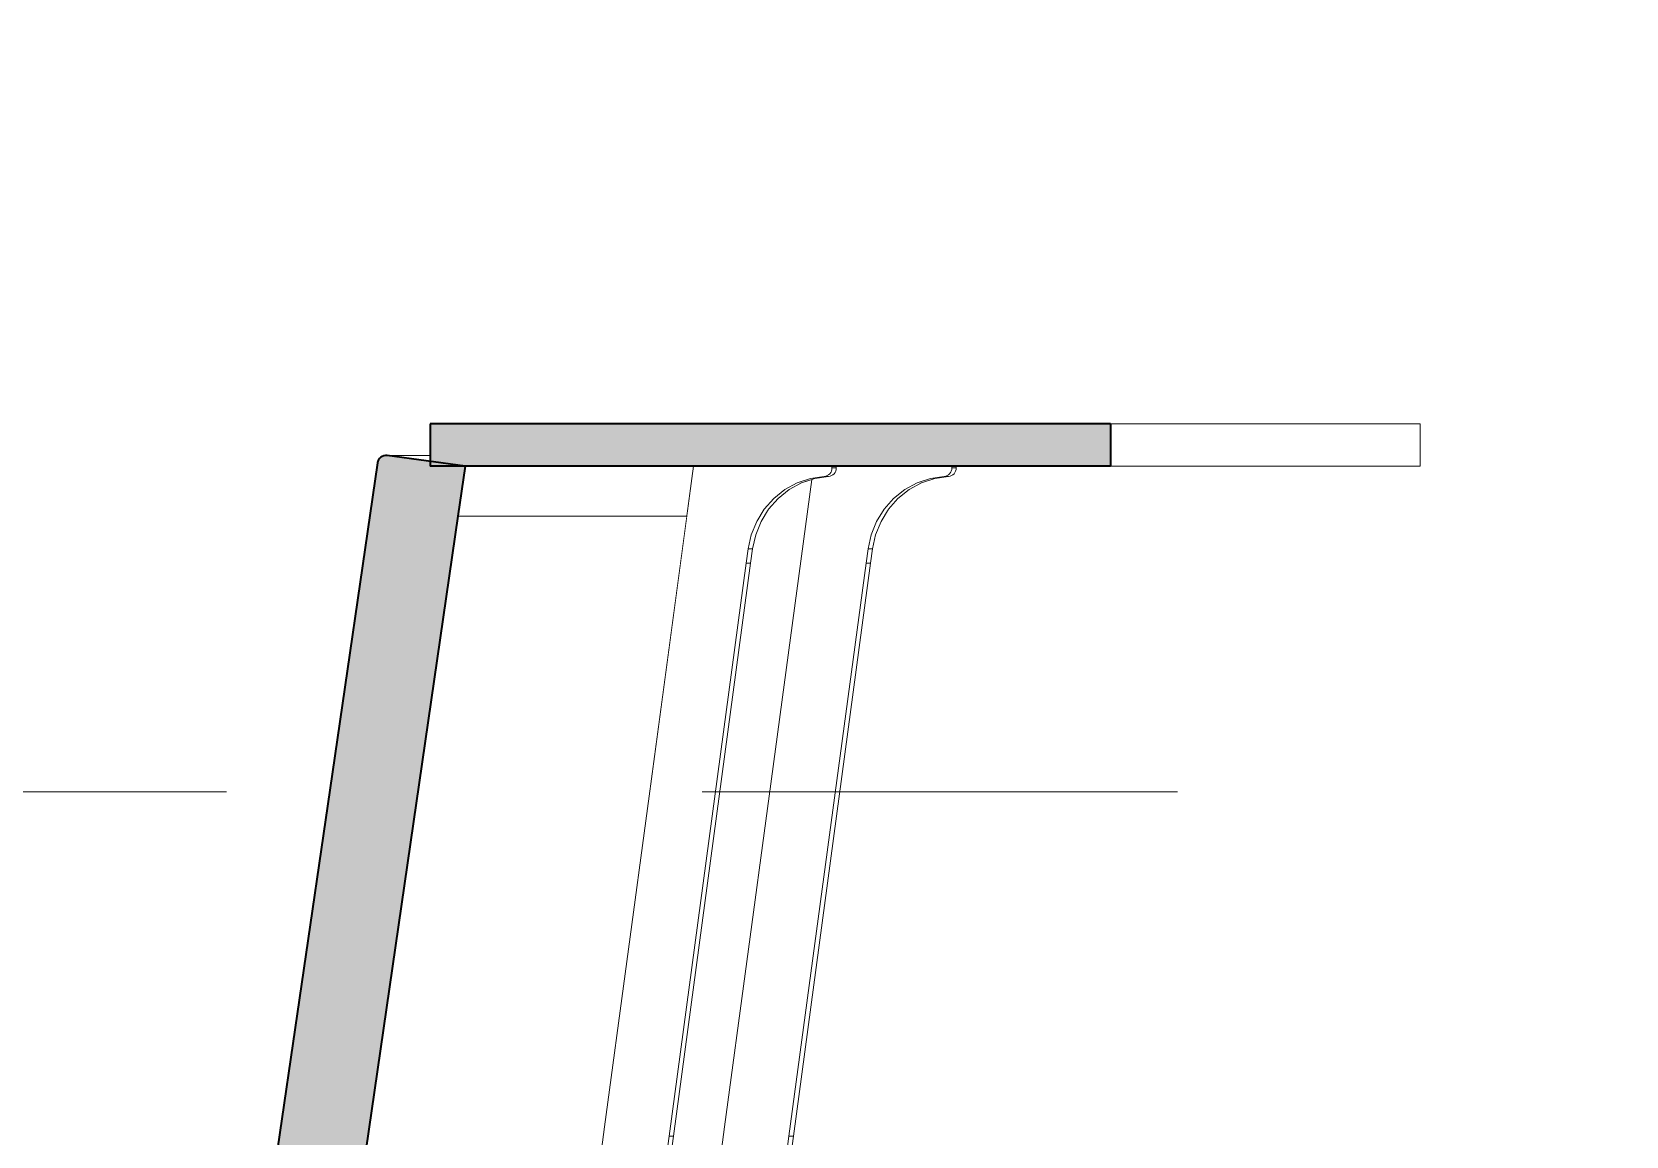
# Model space of a CAD drawing. Header units: millimetres. Extents: x -48147 to 1422273, y -494195 to 18123.
# Drawn here: x 1399780 to 1400727, y -485349 to -484694 of the extents above; entities that cross this region are included whole.
import ezdxf

# ---------------------------------------------------------------- set-up
doc = ezdxf.new("R2010")
doc.units = ezdxf.units.MM
doc.header["$MEASUREMENT"] = 0
doc.linetypes.add('Dashed', pattern=[2822.222233, 1411.111116, -1411.111116])
doc.linetypes.add('Wipeout_Contour', pattern=[1000, 0, -1000])
for name, color, linetype, lineweight, true_color in [('0_Pen_No__105', 7, 'Continuous', 15, 0xa6a6a6), ('New_A-35-M_FFE_Fixed_Pen_No__104', 7, 'Continuous', 15, 0xa6a6a6), ('New_A-35-M_FFE_Fixed_Pen_No__44', 7, 'Continuous', 35, 0x444444)]:
    doc.layers.add(name, color=color, linetype=linetype, lineweight=lineweight, true_color=true_color)
for name, color, linetype in [('A-95-P_Drawing', 7, 'Continuous'), ('New_A-25-M_Wall_Int', 7, 'Continuous'), ('New_A-35-M_FFE_Fixed', 7, 'Continuous')]:
    doc.layers.add(name, color=color, linetype=linetype)
doc.layers.add('New_A-35-M_FFE_Fixed_Pen_No__1', color=7, linetype='Continuous', lineweight=13)

# ---------------------------------------------------------------- blocks, each defined once
blk = doc.blocks.new('Section Elem_178_2', base_point=(1383917.51, -489195.03))
at = {"color": 254, "linetype": 'Wipeout_Contour', "lineweight": 0, "ltscale": 686134718.3128886}
blk.add_wipeout([(1398312.69, -482156.02), (1398312.69, -485602.85), (1398646.03, -485602.85), (1398646.03, -485627.85), (1398370.74, -485627.85), (1398370.74, -485628.94), (1398370.65, -485629.88), (1398370.4, -485630.79), (1398369.98, -485631.63), (1398369.42, -485632.38), (1398368.73, -485633), (1398367.94, -485633.47), (1398367.08, -485633.79), (1398366.18, -485633.93), (1398357.96, -485635.14), (1398350.07, -485637.8), (1398342.73, -485641.81), (1398336.16, -485647.06), (1398330.56, -485653.4), (1398326.09, -485660.64), (1398322.88, -485668.56), (1398321.03, -485676.94), (1398312.69, -485738.81), (1398312.69, -486491.53), (1399069.03, -486491.53), (1399069.03, -486491.28), (1399052.63, -486491.28), (1399052.63, -486490.78), (1398809.63, -486490.78), (1398809.63, -486480.78), (1398833.35, -486480.78), (1398833.35, -486479.78), (1398833.44, -486478.81), (1398833.71, -486477.87), (1398834.16, -486477), (1398834.76, -486476.25), (1398835.49, -486475.62), (1398836.33, -486475.16), (1398837.23, -486474.88), (1398838.18, -486474.78), (1398841.47, -486474.78), (1398851.79, -486473.82), (1398861.77, -486470.98), (1398871.12, -486466.33), (1398875.33, -486463.17), (1398879.81, -486460.05), (1398887.5, -486452.31), (1398893.64, -486443.37), (1398898.04, -486433.52), (1398900.55, -486423.08), (1398913.97, -486330.23), (1398913.97, -486480.78), (1398975.7, -486480.78), (1398975.7, -486479.78), (1398975.79, -486478.81), (1398976.06, -486477.87), (1398976.51, -486477), (1398977.11, -486476.25), (1398977.84, -486475.62), (1398978.68, -486475.16), (1398979.58, -486474.88), (1398980.53, -486474.78), (1398983.82, -486474.78), (1398994.14, -486473.82), (1399004.13, -486470.98), (1399013.47, -486466.33), (1399021.86, -486460.05), (1399029.04, -486452.31), (1399034.77, -486443.37), (1399038.87, -486433.52), (1399041.22, -486423.08), (1399052.63, -486338.43), (1399052.63, -486322.28), (1399054.81, -486322.28), (1399069.03, -486216.78), (1399069.03, -486171.6), (1399067.32, -486168.59), (1399063.63, -486164.29), (1399059.22, -486160.79), (1399054.25, -486158.23), (1399048.9, -486156.7), (1399039.21, -486155.06), (1399029.53, -486153.39), (1399019.85, -486151.68), (1399013.38, -486150.52), (1399013.41, -486151.17), (1399013.84, -486160.89), (1399014.34, -486170.6), (1399014.91, -486180.3), (1399015.54, -486190.01), (1399016.23, -486199.7), (1399016.99, -486209.4), (1399017.82, -486219.08), (1399018.71, -486228.77), (1399018.7, -486229.81), (1399018.49, -486230.82), (1399018.08, -486231.77), (1399017.48, -486232.61), (1399016.73, -486233.31), (1399015.86, -486233.83), (1399014.9, -486234.15), (1399013.9, -486234.26), (1398828.4, -486234.26), (1398828.41, -486185.76), (1398827.92, -486185.76), (1398827.92, -486142.42), (1398824.19, -486141.75), (1398815.14, -486137.29), (1398811.12, -486132.97), (1398810.25, -486132.37), (1398809.55, -486131.28), (1398808.19, -486129.82), (1398807.43, -486127.99), (1398804.74, -486123.83), (1398802.81, -486113.76), (1398804.74, -486103.68), (1398806.58, -486100.84), (1398806.82, -486100.06), (1398808.45, -486097.95), (1398810.25, -486095.15), (1398810.99, -486094.64), (1398813.06, -486091.94), (1398821.66, -486086.61), (1398827.92, -486085.43), (1398827.92, -486041.76), (1398828.43, -486041.76), (1398828.43, -485885.38), (1398819.96, -485809.51), (1398819.81, -485806.81), (1398820.14, -485804.13), (1398820.92, -485801.55), (1398822.13, -485799.16), (1398823.74, -485797.04), (1398825.69, -485795.24), (1398827.93, -485793.84), (1398830.36, -485792.88), (1398865.72, -485782.56), (1398868.59, -485782.03), (1398932.82, -485782.03), (1398936.03, -485773.03), (1398940.63, -485758.09), (1398944.56, -485742.96), (1398947.83, -485727.69), (1398950.42, -485712.3), (1399012.35, -485287.89), (1399012.59, -485286.94), (1399013.01, -485286.05), (1399013.61, -485285.26), (1399014.35, -485284.59), (1399015.22, -485284.08), (1399016.17, -485283.74), (1399017.18, -485283.59), (1399043.62, -485283.59), (1399043.62, -485264.85), (1399625.18, -485264.85), (1399625.18, -485289.85), (1399349.89, -485289.85), (1399349.89, -485290.94), (1399349.8, -485291.88), (1399349.54, -485292.79), (1399349.13, -485293.63), (1399348.57, -485294.37), (1399347.88, -485295), (1399347.09, -485295.47), (1399346.23, -485295.79), (1399345.33, -485295.93), (1399337.11, -485297.14), (1399329.21, -485299.8), (1399321.87, -485303.81), (1399315.31, -485309.06), (1399309.7, -485315.4), (1399305.23, -485322.64), (1399302.03, -485330.56), (1399300.18, -485338.94), (1399190.34, -486153.53), (1400042.19, -486153.53), (1400042.19, -486153.28), (1400025.79, -486153.28), (1400025.79, -486152.78), (1399786.57, -486152.78), (1399786.57, -486142.78), (1399812.49, -486142.78), (1399812.49, -486141.78), (1399812.58, -486140.81), (1399812.86, -486139.87), (1399813.3, -486139), (1399813.91, -486138.25), (1399814.64, -486137.62), (1399815.47, -486137.16), (1399816.38, -486136.88), (1399817.32, -486136.78), (1399820.61, -486136.78), (1399830.93, -486135.82), (1399840.92, -486132.98), (1399850.26, -486128.33), (1399858.65, -486122.05), (1399865.83, -486114.31), (1399871.56, -486105.37), (1399875.67, -486095.52), (1399878.01, -486085.08), (1399903.47, -485896.26), (1399790.01, -485896.26), (1399790.02, -485847.76), (1399789.49, -485847.76), (1399789.49, -485794.43), (1399789.4, -485794.37), (1399788.7, -485793.28), (1399787.34, -485791.82), (1399786.58, -485789.99), (1399783.89, -485785.83), (1399781.95, -485775.76), (1399783.89, -485765.68), (1399785.73, -485762.84), (1399785.97, -485762.06), (1399787.59, -485759.95), (1399789.4, -485757.15), (1399789.49, -485757.08), (1399789.49, -485703.76), (1399790.04, -485703.76), (1399790.04, -485547.38), (1399780.96, -485471.51), (1399780.8, -485468.81), (1399781.15, -485466.13), (1399781.99, -485463.55), (1399783.29, -485461.16), (1399785.01, -485459.04), (1399787.11, -485457.24), (1399789.5, -485455.84), (1399792.11, -485454.88), (1399830.01, -485444.56), (1399833.08, -485444.03), (1399835.05, -485444.03), (1399837.96, -485444.11), (1399840.8, -485444.8), (1399842.03, -485445.38), (1399844.87, -485444.56), (1399847.74, -485444.03), (1399905.98, -485444.03), (1399909.19, -485435.03), (1399913.79, -485420.09), (1399917.72, -485404.96), (1399920.99, -485389.69), (1399923.58, -485374.3), (1399985.51, -484949.89), (1399985.74, -484948.94), (1399986.17, -484948.05), (1399986.77, -484947.26), (1399987.51, -484946.59), (1399988.38, -484946.08), (1399989.33, -484945.74), (1399990.34, -484945.59), (1400016.78, -484945.59), (1400016.78, -484926.85), (1400604.32, -484926.85), (1400604.32, -484951.85), (1400329.03, -484951.85), (1400329.03, -484952.94), (1400328.95, -484953.88), (1400328.69, -484954.79), (1400328.27, -484955.63), (1400327.71, -484956.37), (1400327.02, -484957), (1400326.24, -484957.47), (1400325.37, -484957.79), (1400324.47, -484957.93), (1400316.25, -484959.14), (1400308.36, -484961.8), (1400301.02, -484965.81), (1400294.45, -484971.06), (1400288.85, -484977.4), (1400284.38, -484984.64), (1400281.17, -484992.56), (1400279.32, -485000.94), (1400169.48, -485815.53), (1401015.35, -485815.53), (1401015.35, -485815.28), (1400998.95, -485815.28), (1400998.95, -485814.78), (1400765.72, -485814.78), (1400765.72, -485804.78), (1400791.64, -485804.78), (1400791.64, -485803.78), (1400791.73, -485802.81), (1400792, -485801.87), (1400792.45, -485801), (1400793.05, -485800.25), (1400793.78, -485799.62), (1400794.62, -485799.16), (1400795.52, -485798.88), (1400796.47, -485798.78), (1400799.76, -485798.78), (1400810.08, -485797.82), (1400820.07, -485794.98), (1400829.41, -485790.33), (1400837.8, -485784.05), (1400844.98, -485776.31), (1400850.71, -485767.37), (1400854.81, -485757.52), (1400857.16, -485747.08), (1400882.62, -485558.26), (1400763.17, -485558.26), (1400763.18, -485509.76), (1400762.65, -485509.76), (1400762.65, -485445.84), (1400761.1, -485437.76), (1400762.65, -485429.67), (1400762.65, -485365.76), (1400763.2, -485365.76), (1400763.2, -485209.38), (1400754.12, -485133.51), (1400753.96, -485130.81), (1400754.31, -485128.13), (1400755.15, -485125.55), (1400756.45, -485123.16), (1400758.17, -485121.04), (1400760.27, -485119.24), (1400762.66, -485117.84), (1400765.27, -485116.88), (1400803.17, -485106.56), (1400806.24, -485106.03), (1400814.2, -485106.03), (1400817.11, -485106.11), (1400819.95, -485106.8), (1400821.18, -485107.38), (1400824.01, -485106.56), (1400826.88, -485106.03), (1400879.14, -485106.03), (1400882.35, -485097.03), (1400886.94, -485082.09), (1400890.88, -485066.96), (1400894.15, -485051.69), (1400896.74, -485036.3), (1400958.67, -484611.89), (1400958.9, -484610.94), (1400959.33, -484610.05), (1400959.93, -484609.26), (1400960.67, -484608.59), (1400961.54, -484608.08), (1400962.49, -484607.74), (1400963.49, -484607.59), (1400989.94, -484607.59), (1400989.94, -484588.85), (1401583.47, -484588.85), (1401583.47, -484613.85), (1401308.18, -484613.85), (1401308.18, -484614.94), (1401308.09, -484615.88), (1401307.84, -484616.79), (1401307.42, -484617.63), (1401306.86, -484618.38), (1401306.17, -484619), (1401305.38, -484619.47), (1401304.52, -484619.79), (1401303.62, -484619.93), (1401295.4, -484621.14), (1401287.5, -484623.8), (1401280.17, -484627.81), (1401273.6, -484633.06), (1401268, -484639.4), (1401263.52, -484646.64), (1401260.32, -484654.56), (1401258.47, -484662.94), (1401148.63, -485477.53), (1401988.51, -485477.53), (1401988.51, -485477.28), (1401744.99, -485477.28), (1401744.99, -485467.28), (1401770.78, -485467.28), (1401770.78, -485466.28), (1401770.87, -485465.31), (1401771.15, -485464.37), (1401771.6, -485463.5), (1401772.2, -485462.75), (1401772.93, -485462.12), (1401773.76, -485461.66), (1401774.67, -485461.38), (1401775.61, -485461.28), (1401778.9, -485461.28), (1401789.22, -485460.32), (1401799.21, -485457.48), (1401808.55, -485452.83), (1401816.94, -485446.55), (1401824.12, -485438.81), (1401829.85, -485429.87), (1401833.96, -485420.02), (1401836.3, -485409.58), (1401861.76, -485220.76), (1401736.33, -485220.76), (1401736.34, -485172.26), (1401735.81, -485172.26), (1401735.81, -485028.26), (1401736.36, -485028.26), (1401736.36, -484871.88), (1401727.28, -484796.01), (1401727.12, -484793.31), (1401727.47, -484790.63), (1401728.31, -484788.05), (1401729.61, -484785.66), (1401731.33, -484783.54), (1401733.43, -484781.74), (1401735.82, -484780.34), (1401738.43, -484779.38), (1401776.33, -484769.05), (1401779.4, -484768.53), (1401793.34, -484768.53), (1401796.26, -484768.61), (1401799.09, -484769.3), (1401800.32, -484769.88), (1401803.16, -484769.05), (1401806.03, -484768.53), (1401852.71, -484768.53), (1401855.87, -484759.62), (1401860.46, -484744.67), (1401864.38, -484729.55), (1401867.64, -484714.28), (1401870.22, -484698.88), (1401874.23, -484671.23), (1401874.25, -484671.23), (1401879.3, -484636.29), (1401879.57, -484635.32), (1401880.02, -484634.42), (1401880.65, -484633.63), (1401881.42, -484632.96), (1401882.32, -484632.46), (1401883.3, -484632.13), (1401884.33, -484632), (1402039.93, -484632), (1402040.9, -484632.06), (1402083.95, -484638.28), (1402102.05, -484638.28), (1402106.15, -484638.74), (1402110.06, -484640.08), (1402113.6, -484642.25), (1402116.63, -484645.15), (1402118.98, -484648.65), (1402120.57, -484652.59), (1402121.32, -484656.78), (1402121.18, -484661.05), (1402055.92, -485145.03), (1402222.11, -485145.03), (1402222.11, -485144.53), (1402422.11, -485144.53), (1402422.11, -485145.03), (1402672.11, -485145.03), (1402672.11, -482687.03), (1403748.83, -482687.03), (1403748.83, -481849.43), (1398312.69, -481849.43), (1398312.69, -482067.5), (1402542.21, -481857.68), (1402703.38, -481859.82), (1402707.53, -481859.91), (1402709.67, -481860.41), (1402713.34, -481934.3), (1402709.24, -481935.11), (1402699.04, -481936.19), (1402683.03, -481937.53), (1402661.71, -481939.07), (1402635.73, -481940.78), (1402605.87, -481942.59), (1402573.04, -481944.46), (1402538.24, -481946.33), (1402514, -481947.55)], dxfattribs=at).dxf.layer = 'New_A-25-M_Wall_Int'
blk = doc.blocks.new('Section Elem_310_2', base_point=(1383917.51, -489195.03))
at = {"color": 254, "linetype": 'Wipeout_Contour', "lineweight": 0, "ltscale": 5928374.142610693}
blk.add_wipeout([(1400420.54, -484926.85), (1400420.54, -484951.85), (1400604.32, -484951.85), (1400604.32, -484926.85)], dxfattribs=at).dxf.layer = 'New_A-35-M_FFE_Fixed'
at = {"color": 254, "linetype": 'Wipeout_Contour', "lineweight": 0, "ltscale": 5926459.849196205}
blk.add_wipeout([(1399990.34, -484945.59), (1399991.35, -484945.63), (1400016.78, -484945.63), (1400016.78, -484945.59)], dxfattribs=at).dxf.layer = 'New_A-35-M_FFE_Fixed'
at = {"color": 254, "linetype": 'Wipeout_Contour', "lineweight": 0, "ltscale": 5927425.813397837}
blk.add_wipeout([(1400255.18, -484953.88), (1400254.93, -484954.79), (1400257.51, -484954.79), (1400257.77, -484953.88)], dxfattribs=at).dxf.layer = 'New_A-35-M_FFE_Fixed'
at = {"color": 254, "linetype": 'Wipeout_Contour', "lineweight": 0, "ltscale": 5927693.111661915}
blk.add_wipeout([(1400329.03, -484952.94), (1400329.03, -484951.85), (1400326.44, -484951.85), (1400326.44, -484952.94)], dxfattribs=at).dxf.layer = 'New_A-35-M_FFE_Fixed'
at = {"color": 254, "linetype": 'Wipeout_Contour', "lineweight": 0, "ltscale": 5927668.38093161}
blk.add_wipeout([(1400316.25, -484959.14), (1400324.47, -484957.93), (1400321.88, -484957.93), (1400313.67, -484959.14)], dxfattribs=at).dxf.layer = 'New_A-35-M_FFE_Fixed'
at = {"color": 254, "linetype": 'Wipeout_Contour', "lineweight": 0, "ltscale": 5927595.810750764}
blk.add_wipeout([(1400294.45, -484971.06), (1400301.02, -484965.81), (1400298.43, -484965.81), (1400291.86, -484971.06)], dxfattribs=at).dxf.layer = 'New_A-35-M_FFE_Fixed'
at = {"color": 254, "linetype": 'Wipeout_Contour', "lineweight": 0, "ltscale": 5927301.228684627}
blk.add_wipeout([(1400215.09, -484977.4), (1400210.62, -484984.64), (1400213.2, -484984.64), (1400217.67, -484977.4)], dxfattribs=at).dxf.layer = 'New_A-35-M_FFE_Fixed'
at = {"color": 254, "linetype": 'Wipeout_Contour', "lineweight": 0, "ltscale": 5927565.665096398}
blk.add_wipeout([(1400281.17, -484992.56), (1400284.38, -484984.64), (1400281.79, -484984.64), (1400278.58, -484992.56)], dxfattribs=at).dxf.layer = 'New_A-35-M_FFE_Fixed'
at = {"color": 254, "linetype": 'Wipeout_Contour', "lineweight": 0, "ltscale": 5927303.118712869}
blk.add_wipeout([(1400208.15, -485000.94), (1400205.56, -485000.94), (1400204.42, -485009.38), (1400207.01, -485009.38)], dxfattribs=at).dxf.layer = 'New_A-35-M_FFE_Fixed'
at = {"color": 254, "linetype": 'Wipeout_Contour', "lineweight": 0, "ltscale": 5927572.139009256}
blk.add_wipeout([(1400278.18, -485009.38), (1400279.32, -485000.94), (1400276.73, -485000.94), (1400275.6, -485009.38)], dxfattribs=at).dxf.layer = 'New_A-35-M_FFE_Fixed'
at = {"layer": 'New_A-35-M_FFE_Fixed_Pen_No__1', "linetype": 'Continuous'}
for p, q in [((1400604.32, -484926.85), (1400420.54, -484926.85)), ((1400604.32, -484926.85), (1400604.32, -484951.85)), ((1400604.32, -484951.85), (1400420.54, -484951.85))]:
    blk.add_line(p, q, dxfattribs=at)
at = {"layer": 'New_A-35-M_FFE_Fixed_Pen_No__44', "linetype": 'Continuous'}
for q in [(1400016.78, -484926.85), (1400420.54, -484951.85)]:
    blk.add_line((1400420.54, -484926.85), q, dxfattribs=at)
at = {"color": 254, "linetype": 'Wipeout_Contour', "lineweight": 0, "ltscale": 5927424.876551311}
blk.add_wipeout([(1400253.95, -484956.38), (1400256.54, -484956.38), (1400257.1, -484955.63), (1400254.51, -484955.63)], dxfattribs=at).dxf.layer = 'New_A-35-M_FFE_Fixed'
at = {"color": 254, "linetype": 'Wipeout_Contour', "lineweight": 0, "ltscale": 5927616.030496259}
blk.add_wipeout([(1400301.02, -484965.81), (1400308.36, -484961.8), (1400305.77, -484961.8), (1400298.43, -484965.81)], dxfattribs=at).dxf.layer = 'New_A-35-M_FFE_Fixed'
at = {"color": 254, "linetype": 'Wipeout_Contour', "lineweight": 0, "ltscale": 5927684.729876678}
blk.add_wipeout([(1400324.47, -484957.93), (1400325.37, -484957.79), (1400322.79, -484957.79), (1400321.88, -484957.93)], dxfattribs=at).dxf.layer = 'New_A-35-M_FFE_Fixed'
at = {"color": 254, "linetype": 'Wipeout_Contour', "lineweight": 0, "ltscale": 5927311.376644896}
blk.add_wipeout([(1400220.69, -484971.06), (1400215.09, -484977.4), (1400217.67, -484977.4), (1400223.28, -484971.06)], dxfattribs=at).dxf.layer = 'New_A-35-M_FFE_Fixed'
at = {"color": 254, "linetype": 'Wipeout_Contour', "lineweight": 0, "ltscale": 5927580.399044465}
blk.add_wipeout([(1400288.85, -484977.4), (1400294.45, -484971.06), (1400291.86, -484971.06), (1400286.26, -484977.4)], dxfattribs=at).dxf.layer = 'New_A-35-M_FFE_Fixed'
at = {"color": 254, "linetype": 'Wipeout_Contour', "lineweight": 0, "ltscale": 5927296.643733374}
blk.add_wipeout([(1400210.62, -484984.64), (1400207.41, -484992.56), (1400210, -484992.56), (1400213.2, -484984.64)], dxfattribs=at).dxf.layer = 'New_A-35-M_FFE_Fixed'
at = {"color": 254, "linetype": 'Wipeout_Contour', "lineweight": 0, "ltscale": 5927566.778042195}
blk.add_wipeout([(1400281.17, -484992.56), (1400278.58, -484992.56), (1400276.73, -485000.94), (1400279.32, -485000.94)], dxfattribs=at).dxf.layer = 'New_A-35-M_FFE_Fixed'
at = {"color": 254, "linetype": 'Wipeout_Contour', "lineweight": 0, "ltscale": 5927442.499275418}
blk.add_wipeout([(1400158.57, -485349.39), (1400161.16, -485349.39), (1400207.01, -485009.38), (1400204.42, -485009.38)], dxfattribs=at).dxf.layer = 'New_A-35-M_FFE_Fixed'
at = {"color": 254, "linetype": 'Wipeout_Contour', "lineweight": 0, "ltscale": 5927418.741171517}
blk.add_wipeout([(1400252.47, -484957.47), (1400251.61, -484957.79), (1400254.2, -484957.79), (1400255.06, -484957.47)], dxfattribs=at).dxf.layer = 'New_A-35-M_FFE_Fixed'
at = {"color": 254, "linetype": 'Wipeout_Contour', "lineweight": 0, "ltscale": 5927640.46107774}
blk.add_wipeout([(1400308.36, -484961.8), (1400316.25, -484959.14), (1400313.67, -484959.14), (1400305.77, -484961.8)], dxfattribs=at).dxf.layer = 'New_A-35-M_FFE_Fixed'
at = {"color": 254, "linetype": 'Wipeout_Contour', "lineweight": 0, "ltscale": 5927694.711627634}
blk.add_wipeout([(1400328.27, -484955.63), (1400328.69, -484954.79), (1400326.1, -484954.79), (1400325.69, -484955.63)], dxfattribs=at).dxf.layer = 'New_A-35-M_FFE_Fixed'
at = {"color": 254, "linetype": 'Wipeout_Contour', "lineweight": 0, "ltscale": 5927326.787881513}
blk.add_wipeout([(1400227.26, -484965.81), (1400220.69, -484971.06), (1400223.28, -484971.06), (1400229.84, -484965.81)], dxfattribs=at).dxf.layer = 'New_A-35-M_FFE_Fixed'
at = {"color": 254, "linetype": 'Wipeout_Contour', "lineweight": 0, "ltscale": 5927570.250577087}
blk.add_wipeout([(1400284.38, -484984.64), (1400288.85, -484977.4), (1400286.26, -484977.4), (1400281.79, -484984.64)], dxfattribs=at).dxf.layer = 'New_A-35-M_FFE_Fixed'
at = {"color": 254, "linetype": 'Wipeout_Contour', "lineweight": 0, "ltscale": 5927297.757215527}
blk.add_wipeout([(1400205.56, -485000.94), (1400208.15, -485000.94), (1400210, -484992.56), (1400207.41, -484992.56)], dxfattribs=at).dxf.layer = 'New_A-35-M_FFE_Fixed'
at = {"color": 254, "linetype": 'Wipeout_Contour', "lineweight": 0, "ltscale": 5927421.34022736}
blk.add_wipeout([(1400253.26, -484957), (1400252.47, -484957.47), (1400255.06, -484957.47), (1400255.85, -484957)], dxfattribs=at).dxf.layer = 'New_A-35-M_FFE_Fixed'
at = {"color": 254, "linetype": 'Wipeout_Contour', "lineweight": 0, "ltscale": 5927693.900781664}
blk.add_wipeout([(1400327.71, -484956.38), (1400328.27, -484955.63), (1400325.69, -484955.63), (1400325.12, -484956.38)], dxfattribs=at).dxf.layer = 'New_A-35-M_FFE_Fixed'
at = {"color": 254, "linetype": 'Wipeout_Contour', "lineweight": 0, "ltscale": 5927415.705819878}
blk.add_wipeout([(1400254.2, -484957.79), (1400251.61, -484957.79), (1400250.71, -484957.93), (1400253.3, -484957.93)], dxfattribs=at).dxf.layer = 'New_A-35-M_FFE_Fixed'
at = {"color": 254, "linetype": 'Wipeout_Contour', "lineweight": 0, "ltscale": 5927690.364356382}
blk.add_wipeout([(1400326.24, -484957.47), (1400327.02, -484957), (1400324.44, -484957), (1400323.65, -484957.47)], dxfattribs=at).dxf.layer = 'New_A-35-M_FFE_Fixed'
at = {"color": 254, "linetype": 'Wipeout_Contour', "lineweight": 0, "ltscale": 5927399.357008867}
blk.add_wipeout([(1400242.49, -484959.14), (1400245.08, -484959.14), (1400253.3, -484957.93), (1400250.71, -484957.93)], dxfattribs=at).dxf.layer = 'New_A-35-M_FFE_Fixed'
at = {"color": 254, "linetype": 'Wipeout_Contour', "lineweight": 0, "ltscale": 5927687.76526003}
blk.add_wipeout([(1400325.37, -484957.79), (1400326.24, -484957.47), (1400323.65, -484957.47), (1400322.79, -484957.79)], dxfattribs=at).dxf.layer = 'New_A-35-M_FFE_Fixed'
at = {"color": 254, "linetype": 'Wipeout_Contour', "lineweight": 0, "ltscale": 5927371.437435526}
blk.add_wipeout([(1400242.49, -484959.14), (1400234.6, -484961.8), (1400237.18, -484961.8), (1400245.08, -484959.14)], dxfattribs=at).dxf.layer = 'New_A-35-M_FFE_Fixed'
at = {"color": 254, "linetype": 'Wipeout_Contour', "lineweight": 0, "ltscale": 5927425.687340068}
blk.add_wipeout([(1400254.93, -484954.79), (1400254.51, -484955.63), (1400257.1, -484955.63), (1400257.51, -484954.79)], dxfattribs=at).dxf.layer = 'New_A-35-M_FFE_Fixed'
at = {"color": 254, "linetype": 'Wipeout_Contour', "lineweight": 0, "ltscale": 5927692.434206873}
blk.add_wipeout([(1400327.02, -484957), (1400327.71, -484956.38), (1400325.12, -484956.38), (1400324.44, -484957)], dxfattribs=at).dxf.layer = 'New_A-35-M_FFE_Fixed'
at = {"color": 254, "linetype": 'Wipeout_Contour', "lineweight": 0, "ltscale": 5927694.274620987}
blk.add_wipeout([(1400328.95, -484953.88), (1400329.03, -484952.94), (1400326.44, -484952.94), (1400326.36, -484953.88)], dxfattribs=at).dxf.layer = 'New_A-35-M_FFE_Fixed'
at = {"color": 254, "linetype": 'Wipeout_Contour', "lineweight": 0, "ltscale": 5927347.007208686}
blk.add_wipeout([(1400234.6, -484961.8), (1400227.26, -484965.81), (1400229.84, -484965.81), (1400237.18, -484961.8)], dxfattribs=at).dxf.layer = 'New_A-35-M_FFE_Fixed'
at = {"color": 254, "linetype": 'Wipeout_Contour', "lineweight": 0, "ltscale": 5927423.410029999}
blk.add_wipeout([(1400253.95, -484956.38), (1400253.26, -484957), (1400255.85, -484957), (1400256.54, -484956.38)], dxfattribs=at).dxf.layer = 'New_A-35-M_FFE_Fixed'
at = {"color": 254, "linetype": 'Wipeout_Contour', "lineweight": 0, "ltscale": 5927425.250216099}
blk.add_wipeout([(1400255.27, -484952.94), (1400255.18, -484953.88), (1400257.77, -484953.88), (1400257.86, -484952.94)], dxfattribs=at).dxf.layer = 'New_A-35-M_FFE_Fixed'
at = {"color": 254, "linetype": 'Wipeout_Contour', "lineweight": 0, "ltscale": 5927694.837744291}
blk.add_wipeout([(1400328.69, -484954.79), (1400328.95, -484953.88), (1400326.36, -484953.88), (1400326.1, -484954.79)], dxfattribs=at).dxf.layer = 'New_A-35-M_FFE_Fixed'
at = {"color": 254, "linetype": 'Wipeout_Contour', "lineweight": 0, "ltscale": 5927424.087195951}
blk.add_wipeout([(1400255.27, -484951.85), (1400255.27, -484952.94), (1400257.86, -484952.94), (1400257.86, -484951.85)], dxfattribs=at).dxf.layer = 'New_A-35-M_FFE_Fixed'
at = {"color": 254, "linetype": 'Wipeout_Contour', "lineweight": 0, "ltscale": 81503335.14309503}
blk.add_wipeout([(1399991.31, -485754.01), (1399991.32, -485757.67), (1399991.33, -485761.26), (1399991.36, -485764.88), (1399991.39, -485768.51), (1399991.43, -485772.13), (1399991.49, -485775.76), (1399991.57, -485780.44), (1399991.66, -485785.11), (1399991.77, -485789.79), (1399991.9, -485794.47), (1399992.04, -485799.15), (1399992.19, -485803.82), (1399992.37, -485808.5), (1399992.53, -485812.52), (1399999, -485813.68), (1400008.67, -485815.39), (1400018.35, -485817.06), (1400028.04, -485818.7), (1400033.4, -485820.23), (1400038.37, -485822.79), (1400042.19, -485825.82), (1400042.19, -485815.53), (1400095.72, -485815.53), (1400205.56, -485000.94), (1400207.41, -484992.56), (1400210.62, -484984.64), (1400215.09, -484977.4), (1400220.69, -484971.06), (1400227.26, -484965.81), (1400234.6, -484961.8), (1400242.49, -484959.14), (1400250.71, -484957.93), (1400251.61, -484957.79), (1400252.47, -484957.47), (1400253.26, -484957), (1400253.95, -484956.38), (1400254.51, -484955.63), (1400254.93, -484954.79), (1400255.18, -484953.88), (1400255.27, -484952.94), (1400255.27, -484951.85), (1400173.19, -484951.85), (1400169.16, -484981.57), (1400069.47, -485720.9), (1400068.29, -485726.13), (1400066.24, -485731.05), (1400063.38, -485735.52), (1400059.79, -485739.39), (1400055.59, -485742.53), (1400050.92, -485744.85), (1400045.93, -485746.28), (1400040.77, -485746.76), (1399991.32, -485746.76), (1399991.31, -485750.38)], dxfattribs=at).dxf.layer = 'New_A-35-M_FFE_Fixed'
at = {"color": 254, "linetype": 'Wipeout_Contour', "lineweight": 0, "ltscale": 4444858.155282236}
blk.add_wipeout([(1399991.35, -484945.63), (1400016.78, -484949.06), (1400016.78, -484945.63)], dxfattribs=at).dxf.layer = 'New_A-35-M_FFE_Fixed'
at = {"color": 254, "linetype": 'Wipeout_Contour', "lineweight": 0, "ltscale": 5926863.374557111}
blk.add_wipeout([(1400037.49, -484951.85), (1400033.2, -484981.57), (1400169.16, -484981.57), (1400173.19, -484951.85)], dxfattribs=at).dxf.layer = 'New_A-35-M_FFE_Fixed'
at = {"color": 254, "linetype": 'Wipeout_Contour', "lineweight": 0, "ltscale": 5927711.508733184}
blk.add_wipeout([(1400278.18, -485009.38), (1400275.6, -485009.38), (1400229.75, -485349.39), (1400232.34, -485349.39)], dxfattribs=at).dxf.layer = 'New_A-35-M_FFE_Fixed'
at = {"color": 254, "linetype": 'Wipeout_Contour', "lineweight": 0, "ltscale": 5927765.213624547}
blk.add_wipeout([(1400158.57, -485349.39), (1400095.72, -485815.53), (1400098.31, -485815.53), (1400161.16, -485349.39)], dxfattribs=at).dxf.layer = 'New_A-35-M_FFE_Fixed'
at = {"layer": 'New_A-35-M_FFE_Fixed_Pen_No__1', "linetype": 'Continuous'}
for p, q in [((1399990.34, -484945.59), (1400016.78, -484945.59)), ((1399991.35, -484945.63), (1400016.78, -484945.63))]:
    blk.add_line(p, q, dxfattribs=at)
at = {"layer": 'New_A-35-M_FFE_Fixed_Pen_No__44', "linetype": 'Continuous'}
blk.add_line((1400016.78, -484926.85), (1400016.78, -484951.85), dxfattribs=at)
at = {"color": 254, "linetype": 'Wipeout_Contour', "lineweight": 0, "ltscale": 13336045.39728511}
blk.add_wipeout([(1399950.84, -485551.42), (1399976.49, -485373.93), (1399976.49, -485491.65), (1399976.49, -485663.24), (1399968.73, -485720.83), (1400069.48, -485720.83), (1400169.16, -484981.57), (1400033.2, -484981.57), (1399957.17, -485504.71)], dxfattribs=at).dxf.layer = 'New_A-35-M_FFE_Fixed'
at = {"layer": 'New_A-35-M_FFE_Fixed_Pen_No__104', "linetype": 'Continuous'}
blk.add_hatch(color=256, dxfattribs=at).paths.add_polyline_path([(1399957.17, -485504.71), (1400033.2, -484981.57), (1400037.49, -484951.85), (1399991.35, -484945.63), (1399990.34, -484945.59), (1399989.33, -484945.74), (1399988.38, -484946.08), (1399987.51, -484946.59), (1399986.77, -484947.26), (1399986.17, -484948.05), (1399985.74, -484948.94), (1399985.51, -484949.89), (1399957.17, -485144.09)])
at = {"layer": 'New_A-35-M_FFE_Fixed_Pen_No__44', "linetype": 'Continuous', "flags": 128}
for points in [[(1400037.49, -484951.85), (1399991.35, -484945.63), (1399990.34, -484945.59), (1399989.33, -484945.74), (1399988.38, -484946.08), (1399987.51, -484946.59), (1399986.77, -484947.26), (1399986.17, -484948.05), (1399985.74, -484948.94), (1399985.51, -484949.89), (1399957.17, -485144.08)], [(1400037.49, -484951.85), (1400033.2, -484981.57), (1399957.17, -485504.71)]]:
    blk.add_lwpolyline(points, dxfattribs=at)
at = {"color": 254, "linetype": 'Wipeout_Contour', "lineweight": 0, "ltscale": 48902560.73113633}
blk.add_wipeout([(1400127.88, -485815.53), (1400166.89, -485815.53), (1400276.73, -485000.94), (1400278.58, -484992.56), (1400281.79, -484984.64), (1400286.26, -484977.4), (1400291.86, -484971.06), (1400298.43, -484965.81), (1400305.77, -484961.8), (1400313.67, -484959.14), (1400321.88, -484957.93), (1400322.79, -484957.79), (1400323.65, -484957.47), (1400324.44, -484957), (1400325.12, -484956.38), (1400325.69, -484955.63), (1400326.1, -484954.79), (1400326.36, -484953.88), (1400326.44, -484952.94), (1400326.44, -484951.85), (1400257.86, -484951.85), (1400257.86, -484952.94), (1400257.77, -484953.88), (1400257.51, -484954.79), (1400257.1, -484955.63), (1400256.54, -484956.38), (1400255.85, -484957), (1400255.06, -484957.47), (1400254.2, -484957.79), (1400253.3, -484957.93), (1400245.08, -484959.14), (1400243.28, -484959.75), (1400242.06, -484968.79)], dxfattribs=at).dxf.layer = 'New_A-35-M_FFE_Fixed'
at = {"layer": 'New_A-35-M_FFE_Fixed_Pen_No__104', "linetype": 'Continuous'}
blk.add_hatch(color=256, dxfattribs=at).paths.add_polyline_path([(1400420.54, -484951.85), (1400420.54, -484926.85), (1400016.78, -484926.85), (1400016.78, -484951.85)])
at = {"layer": 'New_A-35-M_FFE_Fixed_Pen_No__1', "linetype": 'Continuous'}
for p, q in [((1400255.18, -484953.88), (1400254.93, -484954.79)), ((1400255.27, -484952.94), (1400255.18, -484953.88)), ((1400255.27, -484951.85), (1400255.27, -484952.94)), ((1400255.27, -484952.94), (1400257.86, -484952.94)), ((1400257.77, -484953.88), (1400257.51, -484954.79)), ((1400257.86, -484952.94), (1400257.77, -484953.88)), ((1400257.86, -484951.85), (1400257.86, -484952.94)), ((1400326.1, -484954.79), (1400326.36, -484953.88)), ((1400326.36, -484953.88), (1400326.44, -484952.94)), ((1400326.44, -484952.94), (1400326.44, -484951.85)), ((1400329.03, -484952.94), (1400326.44, -484952.94)), ((1400328.69, -484954.79), (1400328.95, -484953.88)), ((1400328.95, -484953.88), (1400329.03, -484952.94)), ((1400329.03, -484952.94), (1400329.03, -484951.85)), ((1400251.61, -484957.79), (1400250.71, -484957.93)), ((1400250.71, -484957.93), (1400253.3, -484957.93)), ((1400252.47, -484957.47), (1400251.61, -484957.79)), ((1400253.26, -484957), (1400252.47, -484957.47)), ((1400253.95, -484956.38), (1400253.26, -484957)), ((1400254.2, -484957.79), (1400253.3, -484957.93)), ((1400254.51, -484955.63), (1400253.95, -484956.38)), ((1400255.06, -484957.47), (1400254.2, -484957.79)), ((1400254.93, -484954.79), (1400254.51, -484955.63)), ((1400255.85, -484957), (1400255.06, -484957.47)), ((1400256.54, -484956.38), (1400255.85, -484957)), ((1400257.1, -484955.63), (1400256.54, -484956.38)), ((1400257.51, -484954.79), (1400257.1, -484955.63)), ((1400298.43, -484965.81), (1400305.77, -484961.8)), ((1400301.02, -484965.81), (1400308.36, -484961.8)), ((1400305.77, -484961.8), (1400313.67, -484959.14)), ((1400308.36, -484961.8), (1400316.25, -484959.14)), ((1400313.67, -484959.14), (1400321.88, -484957.93)), ((1400316.25, -484959.14), (1400324.47, -484957.93)), ((1400321.88, -484957.93), (1400322.79, -484957.79)), ((1400324.47, -484957.93), (1400321.88, -484957.93)), ((1400322.79, -484957.79), (1400323.65, -484957.47)), ((1400323.65, -484957.47), (1400324.44, -484957)), ((1400324.44, -484957), (1400325.12, -484956.38)), ((1400324.47, -484957.93), (1400325.37, -484957.79)), ((1400325.12, -484956.38), (1400325.69, -484955.63)), ((1400325.37, -484957.79), (1400326.24, -484957.47)), ((1400325.69, -484955.63), (1400326.1, -484954.79)), ((1400326.24, -484957.47), (1400327.02, -484957)), ((1400327.02, -484957), (1400327.71, -484956.38)), ((1400327.71, -484956.38), (1400328.27, -484955.63)), ((1400328.27, -484955.63), (1400328.69, -484954.79)), ((1400286.26, -484977.4), (1400291.86, -484971.06)), ((1400288.85, -484977.4), (1400294.45, -484971.06)), ((1400291.86, -484971.06), (1400298.43, -484965.81)), ((1400294.45, -484971.06), (1400301.02, -484965.81)), ((1400281.79, -484984.64), (1400286.26, -484977.4)), ((1400284.38, -484984.64), (1400288.85, -484977.4)), ((1400278.58, -484992.56), (1400281.79, -484984.64)), ((1400281.17, -484992.56), (1400284.38, -484984.64)), ((1400275.6, -485009.38), (1400276.73, -485000.94)), ((1400276.73, -485000.94), (1400278.58, -484992.56)), ((1400279.32, -485000.94), (1400276.73, -485000.94)), ((1400278.18, -485009.38), (1400279.32, -485000.94)), ((1400279.32, -485000.94), (1400281.17, -484992.56)), ((1400278.18, -485009.38), (1400275.6, -485009.38))]:
    blk.add_line(p, q, dxfattribs=at)
at = {"layer": 'New_A-35-M_FFE_Fixed_Pen_No__44', "linetype": 'Continuous'}
blk.add_line((1400420.54, -484951.85), (1400016.78, -484951.85), dxfattribs=at)
at = {"color": 254, "linetype": 'Wipeout_Contour', "lineweight": 0, "ltscale": 16300469.56142042}
blk.add_wipeout([(1400111.07, -485720.9), (1400140.64, -485720.9), (1400242.06, -484968.79), (1400243.28, -484959.75), (1400237.18, -484961.8), (1400229.84, -484965.81), (1400223.28, -484971.06), (1400217.67, -484977.4), (1400213.2, -484984.64), (1400210, -484992.56), (1400208.15, -485000.94)], dxfattribs=at).dxf.layer = 'New_A-35-M_FFE_Fixed'
at = {"layer": 'New_A-35-M_FFE_Fixed_Pen_No__1', "linetype": 'Continuous'}
for p, q in [((1400172.16, -484959.28), (1400173.17, -484951.85)), ((1400146.76, -485147.7), (1400172.16, -484959.28)), ((1400243.28, -484959.75), (1400217.93, -485147.7)), ((1400234.6, -484961.8), (1400227.26, -484965.81)), ((1400237.18, -484961.8), (1400229.84, -484965.81)), ((1400242.49, -484959.14), (1400234.6, -484961.8)), ((1400245.08, -484959.14), (1400237.18, -484961.8)), ((1400250.71, -484957.93), (1400242.49, -484959.14)), ((1400253.3, -484957.93), (1400245.08, -484959.14)), ((1400220.69, -484971.06), (1400215.09, -484977.4)), ((1400223.28, -484971.06), (1400217.67, -484977.4)), ((1400227.26, -484965.81), (1400220.69, -484971.06)), ((1400229.84, -484965.81), (1400223.28, -484971.06)), ((1400033.2, -484981.57), (1400169.17, -484981.57)), ((1400215.09, -484977.4), (1400210.62, -484984.64)), ((1400217.67, -484977.4), (1400213.2, -484984.64)), ((1400210.62, -484984.64), (1400207.41, -484992.56)), ((1400213.2, -484984.64), (1400210, -484992.56)), ((1400205.56, -485000.94), (1400204.42, -485009.38)), ((1400207.41, -484992.56), (1400205.56, -485000.94)), ((1400205.56, -485000.94), (1400208.15, -485000.94)), ((1400208.15, -485000.94), (1400207.01, -485009.38)), ((1400210, -484992.56), (1400208.15, -485000.94)), ((1400204.42, -485009.38), (1400158.57, -485349.39)), ((1400207.01, -485009.38), (1400161.16, -485349.39)), ((1400204.42, -485009.38), (1400207.01, -485009.38)), ((1400229.75, -485349.39), (1400275.6, -485009.38)), ((1400232.34, -485349.39), (1400278.18, -485009.38)), ((1400120.31, -485343.86), (1400146.76, -485147.7)), ((1400217.93, -485147.7), (1400191.48, -485343.86)), ((1400075.68, -485674.8), (1400120.31, -485343.86)), ((1400158.57, -485349.39), (1400095.72, -485815.53)), ((1400161.16, -485349.39), (1400098.31, -485815.53)), ((1400191.48, -485343.86), (1400146.86, -485674.8)), ((1400158.57, -485349.39), (1400161.16, -485349.39)), ((1400166.89, -485815.53), (1400229.75, -485349.39)), ((1400169.48, -485815.53), (1400232.34, -485349.39)), ((1400232.34, -485349.39), (1400229.75, -485349.39))]:
    blk.add_line(p, q, dxfattribs=at)
blk = doc.blocks.new('Section Elem_311_2', base_point=(1383917.51, -489195.03))
at = {"layer": 'New_A-35-M_FFE_Fixed_Pen_No__104', "linetype": 'Continuous'}
blk.add_hatch(color=256, dxfattribs=at).paths.add_polyline_path([(1399957.17, -485504.71), (1399957.17, -485144.08), (1399923.58, -485374.3), (1399920.99, -485389.69), (1399917.72, -485404.96), (1399913.79, -485420.09), (1399909.19, -485435.03), (1399903.94, -485449.78), (1399898.04, -485464.29), (1399891.51, -485478.56), (1399884.36, -485492.54), (1399876.8, -485511.71), (1399870.89, -485531.41), (1399866.66, -485551.52), (1399864.16, -485571.89), (1399863.4, -485592.39), (1399864.37, -485612.89), (1399867.08, -485633.23), (1399871.51, -485653.3), (1399873.14, -485660.14), (1399874.45, -485667.05), (1399875.42, -485674.01), (1399876.06, -485681), (1399876.35, -485688.02), (1399876.31, -485695.04), (1399875.92, -485702.05), (1399875.2, -485709.04), (1399875.17, -485710.01), (1399875.34, -485710.97), (1399875.7, -485711.87), (1399876.23, -485712.7), (1399876.92, -485713.41), (1399877.73, -485713.97), (1399878.64, -485714.38), (1399879.62, -485714.6), (1399925.77, -485720.83)])
at = {"layer": 'New_A-35-M_FFE_Fixed_Pen_No__44', "linetype": 'Continuous', "flags": 128}
blk.add_lwpolyline([(1399957.17, -485144.09), (1399923.58, -485374.3)], dxfattribs=at)
blk = doc.blocks.new('S-26 Building Section_STORY_MARKER', base_point=(1383917.51, -489195.03))
at = {"layer": '0_Pen_No__105', "linetype": 'Dashed', "ltscale": 0.2}
blk.add_line((1358409.27, -485145.03), (1418411.41, -485145.03), dxfattribs=at)

msp = doc.modelspace()

# ---------------------------------------------------------------- block references
at = {"layer": 'New_A-25-M_Wall_Int'}
msp.add_blockref('Section Elem_178_2', (1383917.51, -489195.03), dxfattribs=at)

# ---------------------------------------------------------------- next in the draw order: block references
at = {"layer": 'New_A-35-M_FFE_Fixed'}
msp.add_blockref('Section Elem_310_2', (1383917.51, -489195.03), dxfattribs=at)

# ---------------------------------------------------------------- next in the draw order: block references
msp.add_blockref('Section Elem_311_2', (1383917.51, -489195.03), dxfattribs=at)

# ---------------------------------------------------------------- next in the draw order: wipeouts: each hides what was drawn before it
at = {"color": 254, "linetype": 'Wipeout_Contour', "lineweight": 0, "ltscale": 8868760.136200747}
msp.add_wipeout([(1384073.96, -477226.97), (1384073.96, -480495.03), (1403940.87, -480495.03), (1403940.87, -485145.53), (1405047.04, -485145.53), (1405047.04, -477226.97)], dxfattribs=at).dxf.layer = 'A-95-P_Drawing'

# ---------------------------------------------------------------- next in the draw order: block references
at = {"linetype": 'Continuous', "lineweight": 0}
msp.add_blockref('S-26 Building Section_STORY_MARKER', (1383917.51, -489195.03), dxfattribs=at)

doc.saveas('drawing.dxf')
